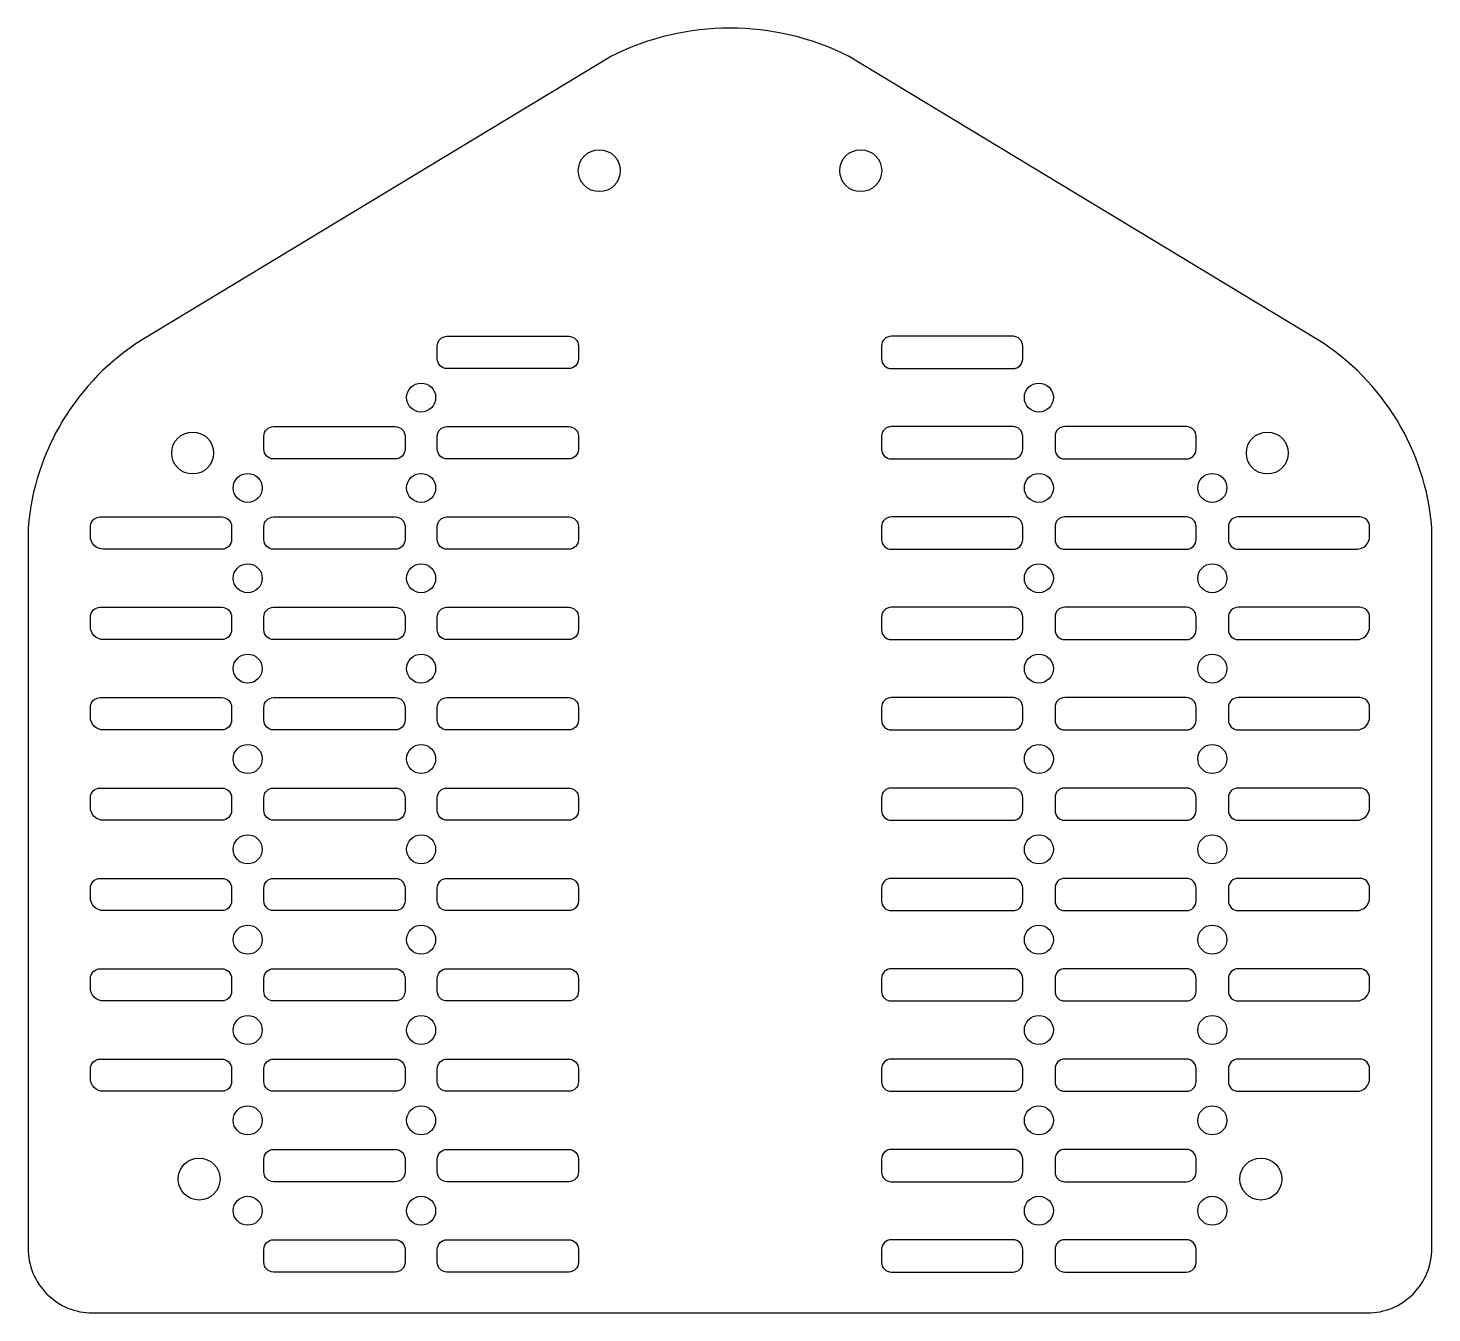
# Model space of a CAD drawing. Header units: inches. Extents: x 28 to 463, y 10 to 408.
import ezdxf

# ---------------------------------------------------------------- set-up
doc = ezdxf.new("R2010")
doc.units = ezdxf.units.IN
doc.header["$MEASUREMENT"] = 0
doc.layers.add('图层2', color=2, linetype='Continuous')

msp = doc.modelspace()

# ---------------------------------------------------------------- linework, layer by layer
at = {"layer": '图层2', "color": 1}
msp.add_lwpolyline([(63.81, 311.85, 0.235518), (28.47, 253.56), (28.47, 30.23, 0.414214), (48.47, 10.23), (443.47, 10.23, 0.414214), (463.47, 30.23), (463.47, 253.56, 0.235518), (428.14, 311.85), (282.67, 399.73, 0.236957), (209.28, 399.73), (63.81, 311.85)], format="xyb", dxfattribs=at)
for points in [[(196, 302.91), (158.27, 302.91, -0.414214), (155.27, 305.91), (155.27, 309.91, -0.414214), (158.27, 312.91), (196, 312.91, -0.414214), (199, 309.91), (199, 305.91, -0.414214)], [(295.94, 302.91), (333.68, 302.91, 0.414214), (336.68, 305.91), (336.68, 309.91, 0.414214), (333.68, 312.91), (295.94, 312.91, 0.414214), (292.94, 309.91), (292.94, 305.91, 0.414214)], [(142.27, 274.91), (104.53, 274.91, -0.414214), (101.53, 277.91), (101.53, 281.91, -0.414214), (104.53, 284.91), (142.27, 284.91, -0.414214), (145.27, 281.91), (145.27, 277.91, -0.414214)], [(196, 274.91), (158.27, 274.91, -0.414214), (155.27, 277.91), (155.27, 281.91, -0.414214), (158.27, 284.91), (196, 284.91, -0.414214), (199, 281.91), (199, 277.91, -0.414214)], [(295.94, 274.91), (333.68, 274.91, 0.414214), (336.68, 277.91), (336.68, 281.91, 0.414214), (333.68, 284.91), (295.94, 284.91, 0.414214), (292.94, 281.91), (292.94, 277.91, 0.414214)], [(349.68, 274.91), (387.42, 274.91, 0.414214), (390.42, 277.91), (390.42, 281.91, 0.414214), (387.42, 284.91), (349.68, 284.91, 0.414214), (346.68, 281.91), (346.68, 277.91, 0.414214)], [(88.53, 246.91), (51.79, 246.91, -0.414214), (47.79, 250.91), (47.79, 253.91, -0.414214), (50.79, 256.91), (88.53, 256.91, -0.414214), (91.53, 253.91), (91.53, 249.91, -0.414214)], [(142.27, 246.91), (104.53, 246.91, -0.414214), (101.53, 249.91), (101.53, 253.91, -0.414214), (104.53, 256.91), (142.27, 256.91, -0.414214), (145.27, 253.91), (145.27, 249.91, -0.414214)], [(196, 246.91), (158.27, 246.91, -0.414214), (155.27, 249.91), (155.27, 253.91, -0.414214), (158.27, 256.91), (196, 256.91, -0.414214), (199, 253.91), (199, 249.91, -0.414214)], [(295.94, 246.91), (333.68, 246.91, 0.414214), (336.68, 249.91), (336.68, 253.91, 0.414214), (333.68, 256.91), (295.94, 256.91, 0.414214), (292.94, 253.91), (292.94, 249.91, 0.414214)], [(349.68, 246.91), (387.42, 246.91, 0.414214), (390.42, 249.91), (390.42, 253.91, 0.414214), (387.42, 256.91), (349.68, 256.91, 0.414214), (346.68, 253.91), (346.68, 249.91, 0.414214)], [(403.42, 246.91), (440.16, 246.91, 0.414214), (444.16, 250.91), (444.16, 253.91, 0.414214), (441.16, 256.91), (403.42, 256.91, 0.414214), (400.42, 253.91), (400.42, 249.91, 0.414214)], [(88.53, 218.91), (51.79, 218.91, -0.414214), (47.79, 222.91), (47.79, 225.91, -0.414214), (50.79, 228.91), (88.53, 228.91, -0.414214), (91.53, 225.91), (91.53, 221.91, -0.414214)], [(142.27, 218.91), (104.53, 218.91, -0.414214), (101.53, 221.91), (101.53, 225.91, -0.414214), (104.53, 228.91), (142.27, 228.91, -0.414214), (145.27, 225.91), (145.27, 221.91, -0.414214)], [(196, 218.91), (158.27, 218.91, -0.414214), (155.27, 221.91), (155.27, 225.91, -0.414214), (158.27, 228.91), (196, 228.91, -0.414214), (199, 225.91), (199, 221.91, -0.414214)], [(295.94, 218.91), (333.68, 218.91, 0.414214), (336.68, 221.91), (336.68, 225.91, 0.414214), (333.68, 228.91), (295.94, 228.91, 0.414214), (292.94, 225.91), (292.94, 221.91, 0.414214)], [(349.68, 218.91), (387.42, 218.91, 0.414214), (390.42, 221.91), (390.42, 225.91, 0.414214), (387.42, 228.91), (349.68, 228.91, 0.414214), (346.68, 225.91), (346.68, 221.91, 0.414214)], [(403.42, 218.91), (440.16, 218.91, 0.414214), (444.16, 222.91), (444.16, 225.91, 0.414214), (441.16, 228.91), (403.42, 228.91, 0.414214), (400.42, 225.91), (400.42, 221.91, 0.414214)], [(88.53, 190.91), (51.79, 190.91, -0.414214), (47.79, 194.91), (47.79, 197.91, -0.414214), (50.79, 200.91), (88.53, 200.91, -0.414214), (91.53, 197.91), (91.53, 193.91, -0.414214)], [(142.27, 190.91), (104.53, 190.91, -0.414214), (101.53, 193.91), (101.53, 197.91, -0.414214), (104.53, 200.91), (142.27, 200.91, -0.414214), (145.27, 197.91), (145.27, 193.91, -0.414214)], [(196, 190.91), (158.27, 190.91, -0.414214), (155.27, 193.91), (155.27, 197.91, -0.414214), (158.27, 200.91), (196, 200.91, -0.414214), (199, 197.91), (199, 193.91, -0.414214)], [(295.94, 190.91), (333.68, 190.91, 0.414214), (336.68, 193.91), (336.68, 197.91, 0.414214), (333.68, 200.91), (295.94, 200.91, 0.414214), (292.94, 197.91), (292.94, 193.91, 0.414214)], [(349.68, 190.91), (387.42, 190.91, 0.414214), (390.42, 193.91), (390.42, 197.91, 0.414214), (387.42, 200.91), (349.68, 200.91, 0.414214), (346.68, 197.91), (346.68, 193.91, 0.414214)], [(403.42, 190.91), (440.16, 190.91, 0.414214), (444.16, 194.91), (444.16, 197.91, 0.414214), (441.16, 200.91), (403.42, 200.91, 0.414214), (400.42, 197.91), (400.42, 193.91, 0.414214)], [(88.53, 162.91), (51.79, 162.91, -0.414214), (47.79, 166.91), (47.79, 169.91, -0.414214), (50.79, 172.91), (88.53, 172.91, -0.414214), (91.53, 169.91), (91.53, 165.91, -0.414214)], [(142.27, 162.91), (104.53, 162.91, -0.414214), (101.53, 165.91), (101.53, 169.91, -0.414214), (104.53, 172.91), (142.27, 172.91, -0.414214), (145.27, 169.91), (145.27, 165.91, -0.414214)], [(196, 162.91), (158.27, 162.91, -0.414214), (155.27, 165.91), (155.27, 169.91, -0.414214), (158.27, 172.91), (196, 172.91, -0.414214), (199, 169.91), (199, 165.91, -0.414214)], [(295.94, 162.91), (333.68, 162.91, 0.414214), (336.68, 165.91), (336.68, 169.91, 0.414214), (333.68, 172.91), (295.94, 172.91, 0.414214), (292.94, 169.91), (292.94, 165.91, 0.414214)], [(349.68, 162.91), (387.42, 162.91, 0.414214), (390.42, 165.91), (390.42, 169.91, 0.414214), (387.42, 172.91), (349.68, 172.91, 0.414214), (346.68, 169.91), (346.68, 165.91, 0.414214)], [(403.42, 162.91), (440.16, 162.91, 0.414214), (444.16, 166.91), (444.16, 169.91, 0.414214), (441.16, 172.91), (403.42, 172.91, 0.414214), (400.42, 169.91), (400.42, 165.91, 0.414214)], [(88.53, 134.91), (51.79, 134.91, -0.414214), (47.79, 138.91), (47.79, 141.91, -0.414214), (50.79, 144.91), (88.53, 144.91, -0.414214), (91.53, 141.91), (91.53, 137.91, -0.414214)], [(142.27, 134.91), (104.53, 134.91, -0.414214), (101.53, 137.91), (101.53, 141.91, -0.414214), (104.53, 144.91), (142.27, 144.91, -0.414214), (145.27, 141.91), (145.27, 137.91, -0.414214)], [(196, 134.91), (158.27, 134.91, -0.414214), (155.27, 137.91), (155.27, 141.91, -0.414214), (158.27, 144.91), (196, 144.91, -0.414214), (199, 141.91), (199, 137.91, -0.414214)], [(295.94, 134.91), (333.68, 134.91, 0.414214), (336.68, 137.91), (336.68, 141.91, 0.414214), (333.68, 144.91), (295.94, 144.91, 0.414214), (292.94, 141.91), (292.94, 137.91, 0.414214)], [(349.68, 134.91), (387.42, 134.91, 0.414214), (390.42, 137.91), (390.42, 141.91, 0.414214), (387.42, 144.91), (349.68, 144.91, 0.414214), (346.68, 141.91), (346.68, 137.91, 0.414214)], [(403.42, 134.91), (440.16, 134.91, 0.414214), (444.16, 138.91), (444.16, 141.91, 0.414214), (441.16, 144.91), (403.42, 144.91, 0.414214), (400.42, 141.91), (400.42, 137.91, 0.414214)], [(88.53, 106.91), (51.79, 106.91, -0.414214), (47.79, 110.91), (47.79, 113.91, -0.414214), (50.79, 116.91), (88.53, 116.91, -0.414214), (91.53, 113.91), (91.53, 109.91, -0.414214)], [(142.27, 106.91), (104.53, 106.91, -0.414214), (101.53, 109.91), (101.53, 113.91, -0.414214), (104.53, 116.91), (142.27, 116.91, -0.414214), (145.27, 113.91), (145.27, 109.91, -0.414214)], [(196, 106.91), (158.27, 106.91, -0.414214), (155.27, 109.91), (155.27, 113.91, -0.414214), (158.27, 116.91), (196, 116.91, -0.414214), (199, 113.91), (199, 109.91, -0.414214)], [(295.94, 106.91), (333.68, 106.91, 0.414214), (336.68, 109.91), (336.68, 113.91, 0.414214), (333.68, 116.91), (295.94, 116.91, 0.414214), (292.94, 113.91), (292.94, 109.91, 0.414214)], [(349.68, 106.91), (387.42, 106.91, 0.414214), (390.42, 109.91), (390.42, 113.91, 0.414214), (387.42, 116.91), (349.68, 116.91, 0.414214), (346.68, 113.91), (346.68, 109.91, 0.414214)], [(403.42, 106.91), (440.16, 106.91, 0.414214), (444.16, 110.91), (444.16, 113.91, 0.414214), (441.16, 116.91), (403.42, 116.91, 0.414214), (400.42, 113.91), (400.42, 109.91, 0.414214)], [(88.53, 78.91), (51.79, 78.91, -0.414214), (47.79, 82.91), (47.79, 85.91, -0.414214), (50.79, 88.91), (88.53, 88.91, -0.414214), (91.53, 85.91), (91.53, 81.91, -0.414214)], [(142.27, 78.91), (104.53, 78.91, -0.414214), (101.53, 81.91), (101.53, 85.91, -0.414214), (104.53, 88.91), (142.27, 88.91, -0.414214), (145.27, 85.91), (145.27, 81.91, -0.414214)], [(196, 78.91), (158.27, 78.91, -0.414214), (155.27, 81.91), (155.27, 85.91, -0.414214), (158.27, 88.91), (196, 88.91, -0.414214), (199, 85.91), (199, 81.91, -0.414214)], [(295.94, 78.91), (333.68, 78.91, 0.414214), (336.68, 81.91), (336.68, 85.91, 0.414214), (333.68, 88.91), (295.94, 88.91, 0.414214), (292.94, 85.91), (292.94, 81.91, 0.414214)], [(349.68, 78.91), (387.42, 78.91, 0.414214), (390.42, 81.91), (390.42, 85.91, 0.414214), (387.42, 88.91), (349.68, 88.91, 0.414214), (346.68, 85.91), (346.68, 81.91, 0.414214)], [(403.42, 78.91), (440.16, 78.91, 0.414214), (444.16, 82.91), (444.16, 85.91, 0.414214), (441.16, 88.91), (403.42, 88.91, 0.414214), (400.42, 85.91), (400.42, 81.91, 0.414214)], [(142.27, 50.91), (104.53, 50.91, -0.414214), (101.53, 53.91), (101.53, 57.91, -0.414214), (104.53, 60.91), (142.27, 60.91, -0.414214), (145.27, 57.91), (145.27, 53.91, -0.414214)], [(196, 50.91), (158.27, 50.91, -0.414214), (155.27, 53.91), (155.27, 57.91, -0.414214), (158.27, 60.91), (196, 60.91, -0.414214), (199, 57.91), (199, 53.91, -0.414214)], [(295.94, 50.91), (333.68, 50.91, 0.414214), (336.68, 53.91), (336.68, 57.91, 0.414214), (333.68, 60.91), (295.94, 60.91, 0.414214), (292.94, 57.91), (292.94, 53.91, 0.414214)], [(349.68, 50.91), (387.42, 50.91, 0.414214), (390.42, 53.91), (390.42, 57.91, 0.414214), (387.42, 60.91), (349.68, 60.91, 0.414214), (346.68, 57.91), (346.68, 53.91, 0.414214)], [(142.27, 22.91), (104.53, 22.91, -0.414214), (101.53, 25.91), (101.53, 29.91, -0.414214), (104.53, 32.91), (142.27, 32.91, -0.414214), (145.27, 29.91), (145.27, 25.91, -0.414214)], [(196, 22.91), (158.27, 22.91, -0.414214), (155.27, 25.91), (155.27, 29.91, -0.414214), (158.27, 32.91), (196, 32.91, -0.414214), (199, 29.91), (199, 25.91, -0.414214)], [(295.94, 22.91), (333.68, 22.91, 0.414214), (336.68, 25.91), (336.68, 29.91, 0.414214), (333.68, 32.91), (295.94, 32.91, 0.414214), (292.94, 29.91), (292.94, 25.91, 0.414214)], [(349.68, 22.91), (387.42, 22.91, 0.414214), (390.42, 25.91), (390.42, 29.91, 0.414214), (387.42, 32.91), (349.68, 32.91, 0.414214), (346.68, 29.91), (346.68, 25.91, 0.414214)]]:
    msp.add_lwpolyline(points, format="xyb", close=True, dxfattribs=at)
for centre, radius in [((205.47, 364.23), 6.5), ((286.47, 364.23), 6.5), ((150.27, 293.91), 4.5), ((341.68, 293.91), 4.5), ((79.47, 276.73), 6.5), ((412.47, 276.73), 6.5), ((96.53, 265.91), 4.5), ((150.27, 265.91), 4.5), ((341.68, 265.91), 4.5), ((395.42, 265.91), 4.5), ((96.53, 237.91), 4.5), ((150.27, 237.91), 4.5), ((341.68, 237.91), 4.5), ((395.42, 237.91), 4.5), ((96.53, 209.91), 4.5), ((150.27, 209.91), 4.5), ((341.68, 209.91), 4.5), ((395.42, 209.91), 4.5), ((96.53, 181.91), 4.5), ((150.27, 181.91), 4.5), ((341.68, 181.91), 4.5), ((395.42, 181.91), 4.5), ((96.53, 153.91), 4.5), ((150.27, 153.91), 4.5), ((341.68, 153.91), 4.5), ((395.42, 153.91), 4.5), ((96.53, 125.91), 4.5), ((150.27, 125.91), 4.5), ((341.68, 125.91), 4.5), ((395.42, 125.91), 4.5), ((96.53, 97.91), 4.5), ((150.27, 97.91), 4.5), ((341.68, 97.91), 4.5), ((395.42, 97.91), 4.5), ((96.53, 69.91), 4.5), ((150.27, 69.91), 4.5), ((341.68, 69.91), 4.5), ((395.42, 69.91), 4.5), ((81.47, 51.73), 6.5), ((410.47, 51.73), 6.5), ((96.53, 41.91), 4.5), ((150.27, 41.91), 4.5), ((341.68, 41.91), 4.5), ((395.42, 41.91), 4.5)]:
    msp.add_circle(centre, radius, dxfattribs=at)

doc.saveas('drawing.dxf')
